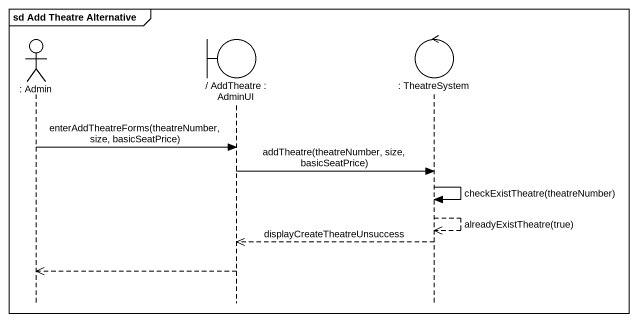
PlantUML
@startuml
mainframe sd Add Theatre Alternative
hide footbox
actor ": Admin" as Admin
boundary "/ AddTheatre : AdminUI" as AddTheatre_AdminUI
control ": TheatreSystem" as TheatreSystem

Admin -> AddTheatre_AdminUI : enterAddTheatreForms(theatreNumber, size, basicSeatPrice)
AddTheatre_AdminUI -> TheatreSystem : addTheatre(theatreNumber, size, basicSeatPrice)
TheatreSystem -> TheatreSystem : checkExistTheatre(theatreNumber)
TheatreSystem -->> TheatreSystem : alreadyExistTheatre(true)
TheatreSystem -->> AddTheatre_AdminUI : displayCreateTheatreUnsuccess
AddTheatre_AdminUI -->> Admin
@enduml
